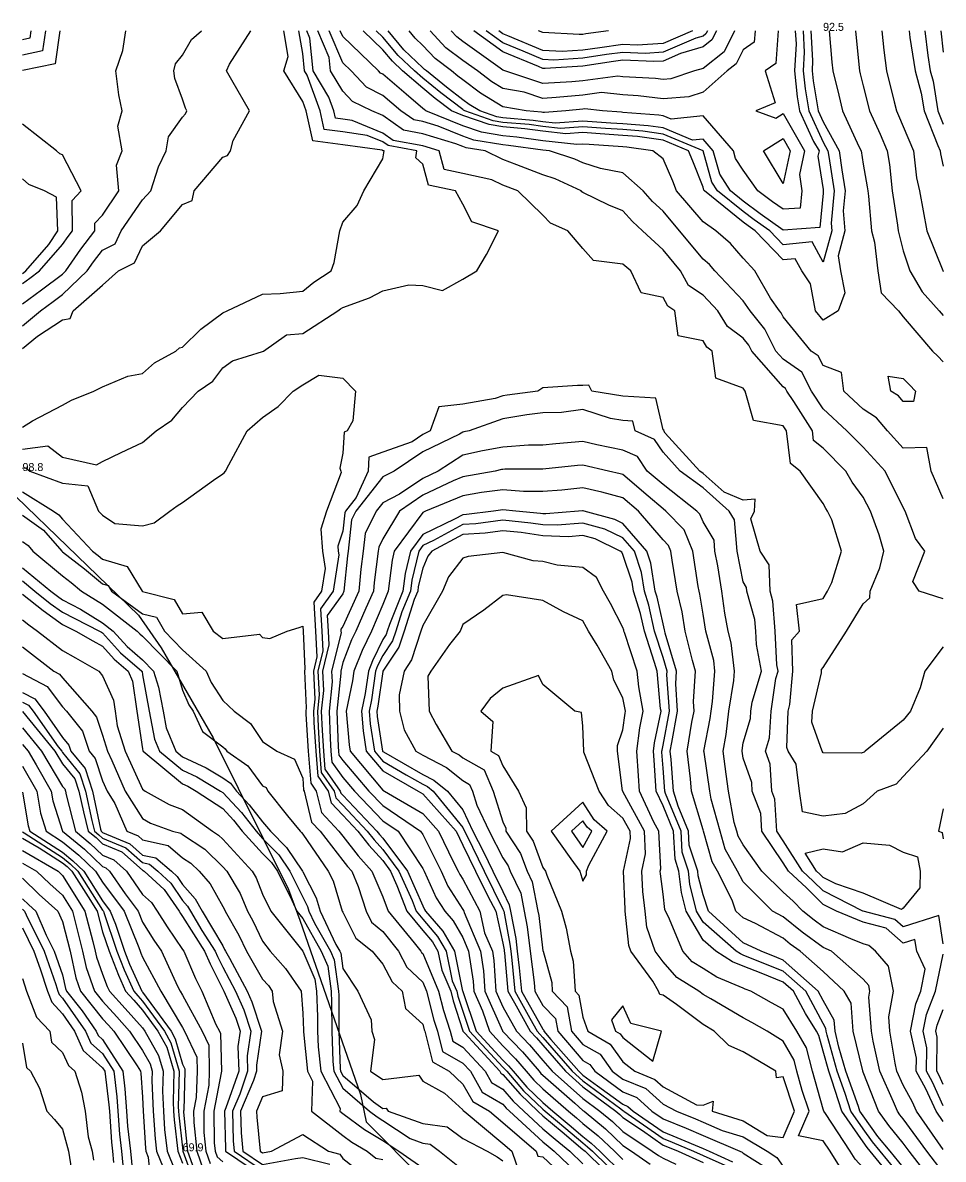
# Model space of a CAD drawing. Extents: x 0 to 335, y 0 to 561.
# Drawn here: x 220 to 335, y 419 to 561 of the extents above; entities that cross this region are included whole.
import ezdxf

# ---------------------------------------------------------------- set-up
doc = ezdxf.new("R2010")
doc.units = 0
for name, color, linetype in [('CONTOURS_MAJEURES', 3, 'CONTINUOUS'), ('CONTOURS_MINEURES', 8, 'CONTINUOUS'), ('PARCELLE', 4, 'CONTINUOUS'), ('POINTS_COTES', 7, 'CONTINUOUS')]:
    doc.layers.add(name, color=color, linetype=linetype)

msp = doc.modelspace()

# ---------------------------------------------------------------- linework, layer by layer
at = {"layer": 'CONTOURS_MAJEURES'}
for points in [[(220, 507.753), (223.162, 508.162), (225.003, 506.716), (229.237, 505.758), (229.996, 506.176), (232.305, 507.309), (234.999, 508.574), (236.707, 510.005), (238.664, 511.341), (240.002, 512.938), (241.941, 515.001), (243.784, 516.22), (245.005, 517.884), (246.225, 518.777), (249.997, 519.925), (250.103, 519.998), (252.963, 522.036), (255, 522.192), (259.405, 525.005), (259.736, 525.272), (260.003, 525.445), (263.344, 526.657), (264.995, 527.534), (268.251, 528.257), (269.998, 528.17), (272.444, 527.559), (275.001, 528.968), (276.767, 530.002), (277.966, 532.037), (279.448, 534.998), (276.128, 536.124), (275.001, 538.329), (274.091, 539.995), (270.707, 540.704), (269.998, 543.333), (269.115, 544.118), (269.26, 545.002), (265.661, 545.667), (264.995, 546.142), (263.058, 546.941), (260.003, 547.364), (257.685, 547.684), (257.164, 549.998), (255.544, 554.452), (255.218, 554.995), (255, 557.172), (254.514, 560.002)], [(317.504, 560.002), (317.649, 557.348), (317.521, 554.995), (317.756, 552.753), (318.22, 549.998), (319.996, 546.112), (320.604, 545.002), (320.713, 544.284), (321.394, 539.995), (320.987, 535.988), (321.072, 534.998), (319.996, 531.085), (318.626, 533.628), (315.003, 533.269), (313.342, 534.998), (311.388, 536.383), (310, 537.411), (306.806, 539.995), (306.093, 541.091), (304.997, 545.002), (300.005, 547.111), (297.48, 547.477), (295.002, 547.665), (292.811, 547.81), (289.999, 548.008), (287.214, 547.784), (284.996, 548.042), (283.28, 548.281), (280.004, 548.561), (278.77, 548.766), (275.243, 549.998), (275.093, 550.091), (275.001, 550.159), (272.261, 552.259), (269.998, 554.094), (268.95, 554.995), (266.916, 556.917), (264.995, 559.228), (264.193, 560.002)], [(305.538, 560.002), (305.36, 559.64), (304.997, 559.354), (304.083, 559.085), (300.005, 557.319), (297.816, 557.186), (295.002, 557.313), (292.961, 557.037), (289.999, 556.591), (286.361, 556.36), (284.996, 556.433), (282.529, 557.47), (280.004, 558.5), (277.934, 560.002)], [(332.72, 560.002), (333.084, 556.917), (333.381, 554.995), (333.724, 553.716), (334.345, 549.998), (335.005, 548.347)], [(220.809, 540.803), (220, 541.519)], [(220, 529.685), (220.182, 529.82), (220.426, 530.002), (223.292, 533.289), (224.395, 534.998), (224.237, 539.229), (222.765, 539.995), (220.809, 540.803)], [(335.005, 445.907), (334.465, 449.464), (330.002, 448.054), (328.973, 448.974), (324.999, 449.99), (324.966, 450.004), (319.996, 452.536), (318.769, 453.772), (317.42, 455), (315.003, 458.803), (314.198, 459.997), (313.989, 463.988), (313.606, 465.004), (313.39, 468.389), (312.815, 470.001), (313.32, 471.682), (313.523, 474.997), (314.086, 479.086), (314.365, 480.004), (314.212, 480.795), (314.027, 485.001), (313.736, 488.731), (313.375, 489.997), (313.261, 493.261), (312.131, 495.005), (310.975, 499.028), (311.416, 500.001), (311.501, 501.5), (310, 501.364), (307.655, 502.343), (304.997, 504.691), (304.585, 504.998), (300.283, 509.727), (300.116, 510.005), (300.127, 510.127), (300.005, 510.161), (299.114, 514.111), (295.002, 514.362), (291.111, 515.001), (290.731, 515.733), (289.999, 515.699), (289.301, 515.699), (284.996, 515.376), (284.372, 515.001), (280.523, 514.482), (280.004, 514.398), (279.057, 514.056), (275.001, 513.336), (271.999, 513.003), (270.908, 510.005), (269.998, 509.573), (268.664, 508.67), (264.995, 507.372), (263.279, 506.719), (263.177, 504.998), (261.687, 501.687), (260.359, 500.001), (260.241, 499.763), (260.003, 497.503), (259.402, 495.605), (259.445, 495.005), (259.521, 494.523), (258.792, 489.997), (257.222, 487.778), (257.407, 485.001), (257.528, 482.529), (256.906, 480.004), (257.043, 477.042), (256.829, 474.997), (256.911, 473.089), (257.105, 470.001), (257.319, 467.32), (258.947, 465.004), (259.148, 464.148), (260.003, 463.235), (263.069, 459.997), (263.917, 458.918), (264.995, 457.723), (267.026, 455), (268.658, 451.343), (269.172, 450.004), (269.998, 449.002), (271.838, 446.839), (272.922, 444.996), (273.679, 441.32), (274.234, 440), (274.388, 439.388), (275.001, 437.502), (275.842, 435.004), (280.004, 430.52), (280.262, 430.255), (280.481, 429.996), (282.576, 427.574), (284.996, 425.246), (285.278, 425), (287.854, 422.857), (289.999, 421.053), (290.576, 420.579), (291.181, 420.003), (295.002, 416.301)], [(330.002, 416.5), (327.116, 420.003), (326.166, 421.169), (324.999, 422.795), (323.474, 425), (322.762, 427.233), (321.77, 429.996), (320.486, 434.513), (320.368, 435.004), (320.343, 435.351), (319.996, 435.951), (317.83, 440), (315.003, 442.526), (313.231, 443.226), (310, 444.527), (309.669, 444.665), (309.133, 444.996), (304.997, 448.634), (304.202, 450.004), (303.368, 453.37), (303.169, 455), (302.391, 457.388), (302.255, 459.997), (300.307, 464.701), (300.217, 465.004), (300.005, 467.881), (299.868, 469.864), (299.86, 470.001), (299.876, 470.13), (300.005, 470.761), (300.805, 474.997), (300.48, 479.528), (300.515, 480.004), (300.005, 481.696), (298.939, 485.001), (298.227, 488.221), (297.674, 489.997), (297.309, 492.307), (296.425, 495.005), (295.002, 496.652), (292.745, 497.747), (289.999, 498.496), (286.783, 498.217), (284.996, 498.29), (283.5, 498.503), (280.004, 498.844), (276.614, 498.39), (275.001, 498.303), (271.322, 496.327), (269.998, 495.695), (269.489, 495.005), (268.618, 491.379), (268.447, 489.997), (267.388, 487.39), (266.614, 485.001), (266.218, 483.78), (264.995, 481.96), (264.353, 480.647), (264.101, 480.004), (263.589, 476.407), (263.299, 474.997), (263.431, 473.431), (263.952, 470.001), (264.995, 468.755), (267.94, 467.06), (269.998, 465.875), (270.568, 465.573), (271.289, 465.004), (275.001, 460.478), (275.224, 459.997), (275.465, 459.533), (277.671, 455), (280.004, 450.268), (280.09, 450.09), (280.107, 450.004), (280.882, 445.877), (280.985, 444.996), (281.132, 443.868), (281.477, 440), (283.377, 436.624), (284.272, 435.004), (284.629, 434.636), (284.996, 434.202), (288.649, 429.996), (289.999, 428.795), (294.713, 425.289), (295.002, 425.079), (295.058, 425.056), (295.119, 425), (300.005, 421.598), (301.143, 421.142), (303.827, 420.003), (304.997, 419.484), (308.089, 418.09)], [(220, 491.266), (221.547, 489.997), (223.464, 488.46), (225.003, 487.369), (229.637, 485.001), (229.866, 484.872), (229.996, 484.799), (232.262, 482.268), (234.912, 480.004), (234.939, 479.945), (234.999, 479.541), (235.838, 474.997), (236.488, 471.488), (237.11, 470.001), (240.002, 467.621), (241.78, 466.78), (244.73, 465.004), (245.005, 464.824), (247.341, 462.34), (249.168, 459.997), (249.997, 459.092), (252.034, 457.035), (253.4, 455), (255, 451.775), (255.598, 450.602), (255.778, 450.004), (256.49, 448.512), (258.474, 444.996), (258.939, 443.934), (259.472, 440), (259.491, 439.489), (259.515, 435.004), (259.698, 430.301), (259.729, 429.996), (260.003, 429.469), (263.834, 426.162), (264.995, 425.359), (265.405, 425.409), (265.68, 425), (269.998, 423.464), (273.06, 423.062), (275.001, 421.593), (278.046, 420.003), (279.308, 419.306), (280.004, 418.807)], [(220, 476.133), (220.746, 475.743), (221.316, 474.997), (224.447, 470.556), (224.902, 470.001), (225.003, 469.831), (227.178, 467.181), (227.887, 465.004), (228.675, 461.321), (229.008, 459.997), (229.551, 459.552), (229.996, 459.126), (232.924, 457.925), (234.999, 456.066), (235.871, 455.872), (236.898, 455), (238.522, 453.523), (240.002, 451.343), (240.629, 450.631), (240.976, 450.004), (242.396, 447.607), (244.053, 444.996), (244.339, 444.332), (245.005, 443.003), (246.606, 440), (247.656, 437.658), (248.51, 435.004), (248.062, 431.936), (248.123, 429.996), (247.132, 427.129), (246.243, 425), (246.316, 421.316), (246.449, 420.003), (249.997, 417.612)], [(335.005, 462.779), (334.395, 459.997), (334.852, 459.844), (335.005, 459.036)], [(288.559, 459.997), (289.999, 457.948), (291.1, 459.997), (290.509, 460.507), (289.999, 461.312), (288.559, 459.997)], [(220, 459.911), (220.205, 459.792), (225.003, 456.699), (225.936, 455.934), (226.911, 455), (229.996, 450.144), (230.1, 450.004), (230.17, 449.829), (231.78, 444.996), (232.685, 442.686), (233.889, 440), (234.42, 439.423), (234.999, 438.768), (237.736, 435.004), (238.547, 433.547), (239.589, 429.996), (239.462, 425.539), (239.485, 425), (239.517, 424.515), (240.002, 420.447), (240.047, 420.003), (241.345, 416.341)], [(220, 450.249), (220.125, 450.129), (220.264, 450.004), (220.476, 449.528), (222.705, 444.996), (224.147, 440.855), (224.43, 440), (224.589, 439.586), (225.003, 439.141), (227.864, 435.004), (228.527, 433.53), (229.996, 432.208), (231.395, 429.996), (231.789, 426.791), (231.92, 425), (232.117, 422.122), (232.363, 420.003), (232.614, 417.382)], [(335.005, 425.691), (333.654, 428.647), (332.916, 429.996), (332.946, 432.943), (332.495, 435.004), (332.902, 437.103), (334.041, 440), (335.005, 444.64)]]:
    msp.add_lwpolyline(points, dxfattribs=at)
at = {"layer": 'CONTOURS_MINEURES'}
for points in [[(220, 510.473), (221.251, 511.254), (225.003, 513.238), (226.141, 513.863), (228.91, 515.001), (229.996, 515.511), (233.14, 516.857), (234.999, 517.167), (236.478, 518.521), (239.147, 519.998), (239.599, 520.401), (240.002, 520.485), (242.276, 522.729), (245.005, 524.761), (245.544, 525.005), (249.997, 527.092), (252.198, 527.204), (255, 527.473), (256.401, 528.603), (258.561, 530.002), (258.926, 531.077), (259.629, 534.998), (260.003, 536.084), (261.8, 538.196), (262.646, 539.995), (264.995, 544), (265.159, 545.002), (265.021, 545.028), (264.995, 545.046), (264.92, 545.077), (260.003, 545.757), (256.272, 546.272), (255.433, 549.998), (255, 551.188), (252.631, 554.995), (253.197, 556.799), (252.648, 560.002)], [(221.057, 560.002), (220.928, 559.074), (220, 558.882)], [(220, 520.31), (221.866, 521.865), (225.003, 523.896), (225.96, 524.045), (226.332, 525.005), (229.996, 528.231), (232.011, 530.002), (233.998, 531.001), (234.999, 533.143), (237.248, 534.998), (240.002, 538.292), (241.213, 538.784), (241.438, 539.995), (245.005, 544.232), (245.592, 544.413), (245.989, 545.002), (246.299, 546.297), (248.36, 549.998), (246.157, 553.842), (245.492, 554.995), (245.86, 555.853), (248.534, 560.002)], [(222.863, 560.002), (222.514, 557.487), (220, 556.967)], [(220, 523.147), (222.23, 525.005), (223.818, 526.189), (225.003, 527.072), (228.079, 530.002), (228.856, 531.142), (229.996, 532.609), (231.587, 533.409), (232.329, 534.998), (234.999, 538.867), (236.032, 539.995), (236.982, 543.017), (237.952, 545.002), (238.243, 546.759), (240.002, 549.23), (240.352, 549.649), (240.532, 549.998), (240.348, 550.345), (240.002, 551.456), (239.035, 554.03), (238.89, 554.995), (239.125, 555.872), (240.002, 556.952), (241.102, 558.901), (242.348, 560.002)], [(224.669, 560.002), (224.099, 555.899), (220, 555.052)], [(220, 525.88), (222.364, 527.641), (225.003, 529.609), (225.416, 530.002), (227.274, 532.726), (229.039, 534.998), (229.028, 535.966), (229.996, 536.951), (232.02, 539.995), (231.76, 543.236), (232.44, 545.002), (231.906, 548.09), (232.431, 549.998), (232.019, 552.019), (231.677, 554.995), (232.528, 557.529), (232.892, 560.002)], [(335.005, 472.856), (332.94, 470.001), (330.002, 466.84), (329.141, 465.864), (326.742, 465.004), (324.999, 463.405), (322.77, 462.227), (319.996, 461.855), (317.415, 462.416), (317.068, 465.004), (316.649, 468.353), (315.638, 470.001), (315.473, 470.47), (315.637, 474.997), (315.832, 475.828), (316.234, 480.004), (316.109, 483.895), (317.055, 485.001), (316.693, 488.306), (319.996, 489.055), (320.545, 489.997), (321.083, 491.086), (322.31, 495.005), (321.083, 498.915), (320.564, 500.001), (320.325, 500.33), (319.996, 500.926), (317.124, 504.998), (315.936, 505.933), (315.423, 510.005), (315.003, 510.668), (311.306, 511.308), (310.278, 515.001), (310, 515.361), (306.586, 516.588), (306.136, 519.998), (305.486, 520.487), (304.997, 521.284), (301.877, 521.876), (301.477, 525.005), (300.6, 525.601), (300.005, 526.683), (297.279, 527.279), (295.976, 530.002), (295.002, 530.86), (291.319, 531.32), (289.999, 532.794), (288.099, 534.998), (285.958, 535.958), (284.996, 536.957), (281.861, 539.995), (280.004, 540.719), (278.623, 541.377), (275.001, 542.188), (272.677, 542.676), (272.049, 545.002), (269.998, 545.624), (266.302, 546.307), (264.995, 547.237), (261.195, 548.805), (260.003, 548.97), (259.098, 549.095), (258.895, 549.998), (258.263, 551.736), (256.308, 554.995), (255.896, 559.105), (255.515, 560.002)], [(335.005, 483.046), (332.724, 480.004), (332.107, 477.897), (330.916, 474.997), (330.002, 473.887), (325.262, 470.001), (325.139, 469.861), (324.999, 469.811), (324.759, 469.761), (319.996, 469.794), (319.869, 470.001), (318.603, 473.603), (318.653, 474.997), (319.779, 479.787), (319.8, 480.004), (319.793, 480.207), (319.996, 480.444), (322.92, 485.001), (324.999, 488.402), (325.822, 489.175), (325.879, 489.997), (327.091, 492.91), (327.591, 495.005), (327.006, 497.01), (325.935, 500.001), (324.999, 501.719), (323.616, 503.617), (322.855, 504.998), (319.996, 507.874), (318.805, 508.811), (318.655, 510.005), (316.329, 513.675), (315.467, 515.001), (315.308, 515.307), (315.003, 515.52), (311.077, 519.998), (310.717, 520.715), (310, 521.599), (308.058, 523.062), (306.866, 525.005), (304.997, 526.96), (303.187, 528.19), (302.191, 530.002), (300.005, 532.633), (297.452, 534.998), (296.184, 536.178), (295.002, 537.496), (293.221, 538.216), (289.999, 539.824), (289.881, 539.877), (289.768, 539.995), (286.52, 541.52), (284.996, 542.011), (281.738, 543.263), (280.004, 543.939), (277.773, 545.002), (275.396, 545.397), (275.001, 545.535), (274.107, 545.895), (269.998, 547.14), (267.583, 547.587), (264.995, 549.429), (263.614, 549.998), (261.198, 551.195), (260.003, 552.469), (258.488, 554.995), (258.319, 556.68), (256.909, 560.002)], [(335.005, 489.027), (332.003, 489.997), (331.198, 491.195), (332.685, 495.005), (331.554, 496.555), (330.24, 500.001), (330.002, 500.434), (327.749, 504.998), (324.999, 507.976), (322.982, 510.005), (319.996, 512.789), (318.558, 515.001), (317.342, 517.342), (315.003, 518.978), (314.109, 519.998), (312.734, 522.734), (310.895, 525.005), (310, 526.261), (306.455, 530.002), (305.794, 530.797), (304.997, 531.471), (302.075, 534.998), (300.005, 537.472), (298.698, 538.689), (297.528, 539.995), (295.002, 542.253), (292.196, 542.803), (289.999, 543.502), (288.979, 543.981), (285.805, 545.002), (284.996, 545.096), (280.696, 545.695), (280.004, 545.754), (276.36, 546.359), (275.001, 546.834), (271.927, 548.072), (269.998, 548.656), (268.864, 548.866), (267.273, 549.998), (264.995, 551.944), (262.956, 552.954), (261.042, 554.995), (260.003, 555.996), (258.303, 560.002)], [(335.005, 501.539), (333.504, 504.998), (332.936, 507.935), (330.002, 507.871), (328.041, 510.005), (326.657, 511.661), (324.999, 512.741), (322.582, 515.001), (322.293, 517.296), (319.996, 518.184), (319.375, 519.377), (318.488, 519.998), (315.003, 524.251), (314.751, 524.753), (314.547, 525.005), (313.42, 526.586), (311.485, 530.002), (310, 531.58), (308.448, 533.448), (306.617, 534.998), (304.997, 536.14), (301.687, 539.995), (301.215, 541.208), (300.005, 544), (298.741, 545.002), (295.476, 545.476), (295.002, 545.512), (290.788, 545.79), (289.999, 545.846), (289.218, 545.782), (284.996, 546.275), (281.73, 546.73), (280.004, 546.877), (277.324, 547.322), (275.001, 548.134), (270.369, 549.998), (270.159, 550.159), (269.998, 550.29), (267.906, 552.088), (264.995, 554.574), (264.714, 554.713), (264.45, 554.995), (260.003, 559.28), (259.696, 560.002)], [(318.481, 560.002), (318.683, 556.311), (318.611, 554.995), (318.743, 553.741), (319.373, 549.998), (319.996, 548.636), (321.986, 545.002), (322.342, 542.653), (322.764, 539.995), (322.512, 537.512), (322.729, 534.998), (321.869, 531.873), (322.166, 530.002), (322.731, 527.27), (321.878, 525.005), (319.996, 523.865), (319.048, 525.005), (318.403, 528.408), (317.337, 530.002), (316.52, 531.52), (315.003, 531.37), (311.516, 534.998), (310.63, 535.626), (310, 536.092), (305.177, 539.995), (305.106, 540.103), (304.997, 540.491), (303.737, 543.737), (303.189, 545.002), (300.005, 546.347), (296.812, 546.81), (295.002, 546.947), (292.137, 547.137), (289.999, 547.288), (287.882, 547.117), (284.996, 547.453), (282.764, 547.764), (280.004, 548), (278.288, 548.285), (275.001, 549.433), (273.597, 549.998), (271.561, 551.559), (269.998, 552.826), (267.474, 554.995), (266.199, 556.2), (264.995, 557.649), (262.556, 560.002)], [(316.527, 560.002), (316.616, 558.385), (316.431, 554.995), (316.769, 551.766), (317.067, 549.998), (318.806, 546.193), (319.492, 545.002), (319.35, 544.354), (319.996, 540.167), (320.023, 539.995), (319.996, 539.724), (319.572, 535.423), (315.003, 535.115), (312.146, 537.141), (310, 538.729), (308.436, 539.995), (307.08, 542.079), (306.261, 545.002), (304.997, 546.463), (303.677, 546.324), (300.005, 547.875), (298.148, 548.144), (295.002, 548.383), (293.485, 548.483), (289.999, 548.729), (286.546, 548.451), (284.996, 548.631), (283.797, 548.798), (280.004, 549.123), (279.252, 549.247), (277.103, 549.998), (275.803, 550.799), (275.001, 551.396), (272.962, 552.958), (270.451, 554.995), (270.194, 555.191), (269.998, 555.399), (267.633, 557.635), (265.665, 560.002)], [(314.371, 560.002), (314.078, 555.921), (312.762, 554.995), (314.012, 550.988), (311.614, 549.998), (314.105, 549.102), (315.003, 549.671), (317.693, 545.002), (317.044, 542.041), (317.36, 539.995), (317.148, 537.848), (315.003, 537.703), (313.662, 538.655), (311.852, 539.995), (310, 542.598), (309.053, 544.054), (308.788, 545.002), (304.997, 549.385), (301.035, 548.967), (300.005, 549.402), (299.484, 549.478), (295.002, 549.819), (294.834, 549.83), (292.45, 549.998), (290.246, 550.245), (289.999, 550.211), (287.855, 549.998), (285.21, 549.785), (284.996, 549.81), (284.831, 549.833), (282.894, 549.998), (280.004, 550.503), (277.222, 552.217), (275.001, 553.869), (274.363, 554.358), (273.578, 554.995), (271.542, 556.54), (269.998, 558.189), (269.066, 559.07), (268.291, 560.002)], [(311.496, 560.002), (311.395, 558.606), (310, 557.624), (309.133, 555.863), (308.03, 554.995), (304.997, 552.355), (303.221, 551.776), (300.005, 551.492), (296.901, 551.895), (295.002, 551.995), (292.3, 552.297), (289.999, 551.986), (286.654, 551.654), (284.996, 551.556), (282.667, 552.33), (280.004, 552.795), (278.641, 553.634), (276.813, 554.995), (275.001, 556.288), (272.891, 557.89), (270.912, 560.002)], [(308.919, 560.002), (307.623, 557.374), (304.997, 555.305), (303.944, 554.995), (300.972, 554.027), (300.005, 553.942), (299.072, 554.063), (295.002, 554.276), (294.355, 554.348), (289.999, 553.761), (288.628, 553.625), (284.996, 553.41), (280.227, 554.995), (280.004, 555.086), (279.673, 555.326), (275.001, 558.661), (274.239, 559.24), (273.525, 560.002)], [(306.665, 560.002), (306.114, 558.884), (304.997, 558.005), (302.177, 557.174), (300.005, 556.233), (298.839, 556.162), (295.002, 556.335), (293.822, 556.176), (289.999, 555.6), (285.303, 555.302), (284.996, 555.318), (284.442, 555.551), (280.004, 557.362), (276.365, 560.002)], [(303.693, 560.002), (300.005, 558.406), (296.793, 558.21), (295.002, 558.291), (292.1, 557.899), (289.999, 557.583), (287.418, 557.419), (284.996, 557.549), (280.616, 559.388), (280.004, 559.638), (279.502, 560.002)], [(293.19, 560.002), (290.378, 559.623), (289.999, 559.566), (289.534, 559.536), (284.996, 559.779), (284.465, 560.002)], [(320.736, 560.002), (321.096, 556.096), (321.209, 554.995), (321.949, 551.949), (322.439, 549.998), (324.45, 545.55), (324.75, 545.002), (324.999, 543.363), (325.513, 540.509), (325.565, 539.995), (325.669, 539.325), (326.042, 534.998), (326.406, 533.593), (326.83, 530.002), (327.253, 527.256), (329.401, 525.005), (330.002, 524.254), (333.673, 519.998), (334.346, 519.34), (335.005, 518.648)], [(324.028, 560.002), (324.11, 559.112), (324.533, 554.995), (324.624, 554.621), (324.999, 553.129), (325.79, 549.998), (327.106, 547.107), (327.984, 545.002), (328.292, 543.291), (328.625, 539.995), (329.295, 535.704), (329.356, 534.998), (330.002, 532.5), (330.811, 530.002), (332.373, 527.373), (334.487, 525.005), (335.005, 524.434)], [(327.327, 560.002), (327.575, 557.574), (327.936, 554.995), (328.875, 551.124), (329.159, 549.998), (329.423, 549.42), (330.002, 548.031), (331.286, 545.002), (331.654, 541.649), (332.017, 539.995), (332.481, 537.519), (332.952, 534.998), (334.943, 530.063), (334.963, 530.002), (334.979, 529.976), (335.005, 529.947)], [(330.75, 560.002), (330.85, 559.153), (331.493, 554.995), (332.235, 552.229), (332.607, 549.998), (334.339, 545.666), (334.621, 545.002), (334.659, 544.656), (335.005, 543.082)], [(334.689, 560.002), (335.005, 557.332)], [(227.344, 539.995), (225.003, 544.512), (224.657, 544.655), (224.265, 545.002), (220, 548.333)], [(315.894, 545.002), (315.003, 540.939), (312.564, 545.002), (315.003, 546.548), (315.894, 545.002)], [(220, 528.417), (220.909, 529.094), (222.127, 530.002), (225.003, 533.3), (225.692, 534.309), (226.227, 534.998), (226.184, 538.813), (227.344, 539.995)], [(220, 505.357), (220.413, 505.41), (220.938, 504.998), (225.003, 503.487), (228.15, 503.15), (229.514, 500.001), (229.996, 499.472), (231.535, 498.464), (234.999, 498.16), (236.458, 498.544), (238.388, 500.001), (239.334, 500.667), (240.002, 501.087), (243.85, 503.845), (245.005, 504.632), (245.207, 504.795), (245.337, 504.998), (245.793, 505.788), (248.049, 510.005), (249.997, 511.67), (251.949, 513.052), (253.809, 515.001), (255, 515.782), (257.001, 517), (260.003, 516.591), (261.591, 515.001), (261.251, 511.254), (260.57, 510.005), (260.159, 509.849), (260.003, 507.223), (259.632, 505.368), (259.773, 504.998), (259.819, 504.814), (257.968, 500.001), (257.254, 497.75), (257.451, 495.005), (257.802, 492.802), (257.35, 489.997), (256.377, 488.622), (256.617, 485.001), (256.775, 481.778), (256.338, 480.004), (256.501, 476.5), (256.344, 474.997), (256.404, 473.595), (256.629, 470.001), (256.879, 466.881), (258.198, 465.004), (258.541, 463.541), (260.003, 461.98), (261.881, 459.997), (263.251, 458.251), (264.995, 456.32), (265.979, 455), (266.77, 453.228), (268.008, 450.004), (269.998, 447.592), (271.19, 446.19), (271.892, 444.996), (272.383, 442.615), (273.481, 440), (273.786, 438.787), (275.001, 435.053), (275.017, 435.004), (275.234, 434.771), (279.626, 429.996), (279.763, 429.755), (280.004, 429.613), (282.143, 427.14), (284.369, 425), (284.996, 424.425), (287.411, 422.415), (289.999, 420.239), (290.129, 420.133), (290.265, 420.003), (295.002, 415.413)], [(329.399, 514.399), (328.473, 515.001), (328.136, 516.865), (330.002, 516.55), (330.785, 515.784), (331.53, 515.001), (331.297, 513.708), (330.002, 513.677), (329.399, 514.399)], [(335.005, 423.711), (334.106, 425), (332.82, 427.814), (331.626, 429.996), (331.643, 431.639), (330.907, 435.004), (331.572, 438.432), (332.188, 440), (332.76, 442.755), (331.692, 444.996), (331.47, 446.466), (330.002, 446.002), (327.89, 447.89), (324.999, 448.63), (321.652, 450.004), (319.996, 450.848), (317.928, 452.931), (315.656, 455), (315.003, 456.027), (312.324, 459.997), (312.208, 462.206), (311.153, 465.004), (311.084, 466.086), (310, 469.124), (309.881, 470.001), (309.901, 470.1), (310, 471.042), (310.914, 474.084), (310.97, 474.997), (311.125, 476.123), (312.306, 480.004), (311.66, 483.344), (311.587, 485.001), (311.472, 486.47), (310.466, 489.997), (310.45, 490.447), (310, 491.142), (309.254, 495.005), (308.918, 498.921), (308.265, 500.001), (304.997, 502.887), (302.162, 504.998), (300.005, 507.368), (298.951, 508.95), (296.517, 510.005), (296.239, 511.24), (295.002, 511.315), (293.432, 511.573), (289.999, 512.688), (287.312, 512.318), (284.996, 512.279), (282.994, 512.009), (280.004, 511.527), (275.795, 510.005), (275.119, 509.887), (275.001, 509.862), (274.591, 509.595), (269.998, 507.415), (266.429, 504.998), (264.995, 504.27), (261.633, 500.001), (261.091, 498.912), (260.68, 495.005), (260.604, 494.402), (260.15, 489.997), (260.003, 489.671), (258.067, 486.934), (258.196, 485.001), (258.28, 483.28), (257.473, 480.004), (257.585, 477.585), (257.314, 474.997), (257.418, 472.582), (257.58, 470.001), (257.759, 467.759), (259.696, 465.004), (259.754, 464.755), (260.003, 464.49), (264.258, 459.997), (264.582, 459.584), (264.995, 459.127), (268.072, 455), (269.998, 450.684), (270.21, 450.216), (270.346, 450.004), (272.487, 447.487), (273.951, 444.996), (274.975, 440.026), (274.986, 440), (274.989, 439.988), (275.001, 439.951), (276.666, 435.004), (280.004, 431.408), (280.698, 430.693), (281.288, 429.996), (283.009, 428.007), (284.996, 426.096), (286.252, 425), (288.296, 423.299), (289.999, 421.867), (291.023, 421.026), (292.098, 420.003), (295.002, 417.189)], [(335.005, 420.23), (331.677, 425), (331.152, 426.149), (330.002, 428.252), (329.214, 429.996), (328.985, 431.014), (328.349, 435.004), (328.218, 436.785), (328.795, 440), (328.155, 443.152), (326.536, 444.996), (325.724, 445.723), (324.999, 445.908), (323.454, 446.543), (319.996, 448.058), (318.878, 448.883), (317.483, 450.004), (316.247, 451.249), (315.003, 452.382), (312.364, 455), (310, 458.286), (309.387, 459.384), (309.21, 459.997), (308.905, 461.093), (308.195, 465.004), (307.892, 467.11), (307.499, 470.001), (307.903, 472.095), (308.211, 474.997), (308.839, 478.842), (308.927, 480.004), (308.523, 483.525), (308.129, 485.001), (307.742, 487.257), (307.355, 489.997), (306.848, 493.153), (306.49, 495.005), (306.372, 496.378), (304.997, 498.651), (304.607, 499.61), (304.22, 500.001), (300.005, 503.307), (298.036, 504.998), (296.822, 506.819), (295.002, 507.608), (291.737, 508.266), (289.999, 508.673), (286.605, 508.395), (284.996, 508.226), (283.218, 508.221), (280.004, 507.972), (277.473, 507.531), (275.001, 506.992), (271.937, 504.998), (269.998, 504.074), (267.102, 502.105), (264.995, 501.036), (264.18, 500.001), (262.792, 497.209), (262.56, 495.005), (262.273, 492.727), (261.992, 489.997), (260.003, 485.592), (259.758, 485.246), (259.774, 485.001), (259.785, 484.783), (258.607, 480.004), (258.669, 478.67), (258.285, 474.997), (258.431, 471.57), (258.53, 470.001), (258.639, 468.638), (260.003, 466.698), (261.449, 465.004), (264.995, 461.306), (266.929, 459.997), (269.998, 455.341), (270.168, 455), (271.675, 451.679), (272.745, 450.004), (273.783, 448.784), (275.001, 446.712), (275.726, 444.996), (276.278, 441.275), (276.371, 440), (277.459, 437.545), (278.314, 435.004), (280.004, 433.184), (281.572, 431.569), (282.904, 429.996), (283.875, 428.874), (284.996, 427.795), (288.199, 425), (289.181, 424.182), (289.999, 423.494), (291.917, 421.919), (293.93, 420.003), (295.002, 418.965)], [(335.005, 417.343), (332.944, 420.003), (330.002, 424.058), (329.578, 424.577), (329.275, 425), (328.799, 426.2), (327.085, 429.996), (326.236, 433.766), (326.039, 435.004), (325.722, 439.277), (325.852, 440), (325.708, 440.709), (324.999, 441.517), (321.061, 444.996), (319.996, 445.463), (317.388, 447.388), (315.003, 449.304), (313.69, 450.004), (310, 453.651), (309.322, 455), (307.773, 457.773), (307.13, 459.997), (306.021, 463.98), (305.835, 465.004), (305.135, 469.863), (305.117, 470.001), (305.906, 474.089), (306.002, 474.997), (306.199, 476.199), (306.486, 480.004), (306.333, 481.338), (305.358, 485.001), (304.997, 487.096), (304.6, 489.599), (304.505, 489.997), (304.412, 490.584), (303.732, 495.005), (302.653, 497.655), (300.335, 500.001), (300.005, 500.26), (298.156, 501.848), (295.002, 504.576), (294.666, 504.662), (293.189, 504.998), (289.999, 505.744), (289.31, 505.688), (284.996, 505.237), (280.228, 505.222), (280.004, 505.205), (279.827, 505.174), (279.017, 504.998), (275.001, 504.275), (273.775, 503.774), (269.998, 501.975), (267.095, 500.001), (264.995, 496.516), (264.493, 495.507), (264.44, 495.005), (263.943, 491.052), (263.834, 489.997), (262.877, 487.878), (261.654, 485.001), (261.111, 483.891), (260.003, 481.064), (259.742, 480.004), (259.753, 479.755), (259.255, 474.997), (259.445, 470.557), (259.48, 470.001), (259.519, 469.517), (260.003, 468.829), (263.267, 465.004), (264.995, 463.202), (269.732, 459.997), (269.998, 459.593), (272.297, 455), (273.14, 453.142), (275.001, 450.229), (275.121, 450.004), (275.155, 449.85), (277.206, 444.996), (277.567, 442.563), (277.755, 440), (279.942, 435.066), (279.963, 435.004), (280.004, 434.959), (282.446, 432.445), (284.52, 429.996), (284.741, 429.741), (284.996, 429.495), (288.985, 426.013), (289.999, 425.11), (290.148, 425), (292.811, 422.812), (295.002, 420.727), (296.075, 420.003), (298.406, 418.403)], [(333.288, 416.714), (330.74, 420.003), (330.002, 421.021), (328.213, 423.214), (326.932, 425), (324.999, 429.878), (324.956, 429.996), (324.939, 430.056), (323.756, 435.004), (323.503, 438.506), (322.638, 440), (319.996, 442.46), (317.113, 444.996), (315.898, 445.893), (315.003, 446.612), (311.553, 448.45), (310, 449.159), (309.078, 450.004), (308.636, 451.367), (306.808, 455), (306.159, 456.161), (305.049, 459.997), (304.997, 460.184), (303.56, 465.004), (303.446, 466.557), (303.005, 470.001), (303.62, 473.618), (303.88, 474.997), (303.794, 476.205), (304.073, 480.004), (303.673, 481.33), (302.77, 485.001), (302.391, 487.389), (301.77, 489.997), (301.16, 493.847), (300.982, 495.005), (300.699, 495.699), (300.005, 496.401), (296.933, 500.001), (295.002, 501.671), (292.35, 502.349), (289.999, 502.883), (287.375, 502.622), (284.996, 502.437), (282.569, 502.43), (280.004, 502.669), (277.329, 502.326), (275.001, 501.907), (270.345, 500.001), (269.998, 499.836), (266.432, 495.005), (266.153, 493.845), (265.678, 489.997), (264.995, 488.317), (263.585, 485.001), (262.408, 482.594), (261.393, 480.004), (261.219, 478.784), (260.441, 474.997), (260.794, 470.792), (260.914, 470.001), (264.995, 465.125), (265.205, 465.004), (269.998, 462.213), (271.971, 459.997), (273.851, 456.148), (274.426, 455), (274.605, 454.605), (275.001, 453.986), (277.122, 450.004), (277.721, 447.282), (278.687, 444.996), (278.856, 443.85), (279.139, 440), (280.004, 438.048), (281.685, 435.004), (283.319, 433.321), (284.996, 431.341), (286.164, 429.996), (289.999, 426.584), (292.129, 425), (293.706, 423.705), (295.002, 422.471), (298.661, 420.003), (299.458, 419.456), (300.005, 419.162), (301.613, 418.391)], [(220, 502.394), (223.866, 500.001), (224.525, 499.523), (225.003, 498.977), (228.743, 495.005), (229.448, 494.456), (229.996, 494), (233.059, 493.063), (234.941, 489.997), (234.999, 489.956), (238.965, 488.962), (240.002, 487.147), (242.384, 487.38), (243.808, 485.001), (245.005, 484.069), (249.613, 484.617), (249.997, 484.185), (250.906, 484.092), (253.076, 485.001), (254.553, 485.447), (255, 485.596), (255.039, 485.001), (255.271, 480.275), (255.204, 480.004), (255.417, 475.415), (255.373, 474.997), (255.39, 474.607), (255.679, 470.001), (255.999, 466.002), (256.7, 465.004), (257.328, 462.327), (259.51, 459.997), (260.003, 459.361), (261.92, 456.919), (263.652, 455), (264.995, 451.791), (265.681, 450.004), (268.931, 446.065), (269.773, 444.996), (269.851, 444.85), (269.998, 444.71), (271.977, 440), (272.584, 437.586), (273.424, 435.004), (273.741, 433.742), (275.001, 433.021), (277.783, 429.996), (278.587, 428.581), (280.004, 427.745), (281.277, 426.274), (282.602, 425), (284.996, 422.805), (286.527, 421.532), (288.344, 420.003), (289.999, 418.426)], [(330.002, 418.003), (328.355, 420.003), (326.848, 421.851), (324.999, 424.428), (324.603, 425), (324.419, 425.579), (322.832, 429.996), (321.97, 433.027), (321.498, 435.004), (321.396, 436.403), (319.996, 438.823), (319.366, 440), (315.003, 443.898), (314.216, 444.21), (312.262, 444.996), (310, 446.029), (305.663, 450.004), (304.997, 452.055), (304.413, 454.415), (304.341, 455), (303.274, 458.272), (303.185, 459.997), (301.897, 463.106), (301.331, 465.004), (301.04, 468.965), (300.907, 470.001), (301.092, 471.088), (301.83, 474.997), (301.585, 478.42), (301.701, 480.004), (300.277, 484.729), (300.21, 485.001), (300.182, 485.178), (300.005, 485.92), (299.267, 489.26), (299.037, 489.997), (298.487, 493.485), (297.988, 495.005), (295.002, 498.462), (293.965, 498.965), (290.17, 500.001), (290.034, 500.036), (289.999, 500.044), (289.96, 500.04), (289.463, 500.001), (285.354, 499.644), (284.996, 499.659), (284.697, 499.702), (281.623, 500.001), (280.004, 500.152), (278.827, 500.001), (275.454, 499.549), (275.001, 499.525), (273.969, 498.97), (269.998, 497.075), (268.47, 495.005), (267.796, 492.201), (267.524, 489.997), (265.834, 485.839), (265.563, 485.001), (265.424, 484.573), (264.995, 483.934), (263.705, 481.296), (263.199, 480.004), (262.799, 477.2), (262.346, 474.997), (262.552, 472.552), (262.939, 470.001), (264.995, 467.545), (269.409, 465.004), (269.998, 464.661), (274.151, 459.997), (275.001, 458.257), (276.585, 455), (278.123, 451.883), (279.123, 450.004), (280.004, 445.998), (280.162, 445.155), (280.181, 444.996), (280.207, 444.793), (280.635, 440), (281.45, 438.553), (283.41, 435.004), (284.193, 434.198), (284.996, 433.249), (287.821, 429.996), (289.999, 428.058), (294.111, 425), (294.6, 424.598), (295.002, 424.215), (297.423, 422.582), (300.005, 420.785), (300.562, 420.561), (301.877, 420.003), (304.997, 418.62)], [(220, 499.506), (222.612, 497.613), (224.896, 495.005), (225.003, 494.915), (227.765, 492.767), (229.996, 490.909), (230.693, 490.696), (231.122, 489.997), (234.999, 487.172), (236.737, 486.737), (237.727, 485.001), (240.002, 482.673), (242.948, 480.004), (243.563, 478.562), (245.005, 476.337), (246.42, 474.997), (248.475, 473.474), (249.997, 471.22), (251.759, 470.001), (253.992, 468.994), (255, 466.61), (255.119, 465.123), (255.202, 465.004), (256.116, 461.114), (257.161, 459.997), (260.003, 456.333), (260.589, 455.587), (261.118, 455), (261.921, 453.08), (262.906, 450.004), (263.612, 448.617), (264.995, 447.482), (266.954, 444.996), (268.019, 443.02), (269.998, 441.128), (270.472, 440), (271.381, 436.385), (271.83, 435.004), (272.468, 432.468), (275.001, 431.018), (275.941, 429.996), (277.411, 427.407), (280.004, 425.878), (280.411, 425.407), (280.835, 425), (284.996, 421.186), (285.642, 420.648), (286.409, 420.003), (289.999, 416.582)], [(330.002, 414.996), (325.878, 420.003), (325.483, 420.487), (324.999, 421.163), (322.345, 425), (321.106, 428.888), (320.707, 429.996), (319.996, 432.5), (319.475, 434.482), (319.178, 435.004), (317.781, 437.221), (316.294, 440), (315.003, 441.153), (312.246, 442.243), (310, 443.147), (308.694, 443.691), (306.58, 444.996), (304.997, 446.389), (302.899, 450.004), (302.324, 452.324), (301.997, 455), (301.507, 456.504), (301.325, 459.997), (300.005, 463.185), (299.159, 465.004), (298.891, 468.888), (298.822, 470.001), (298.953, 471.052), (299.761, 474.997), (299.704, 475.299), (299.292, 480.004), (298.937, 481.071), (297.669, 485.001), (297.186, 487.182), (296.311, 489.997), (296.132, 491.128), (295.002, 494.576), (294.861, 494.863), (294.666, 495.005), (291.525, 496.528), (289.999, 496.944), (288.212, 496.789), (284.996, 496.921), (282.303, 497.305), (280.004, 497.529), (277.775, 497.231), (275.001, 497.081), (271.135, 495.005), (270.643, 494.359), (269.998, 492.883), (269.439, 490.556), (269.37, 489.997), (268.941, 488.942), (267.665, 485.001), (267.012, 482.986), (265.008, 480.004), (264.995, 479.941), (264.379, 475.615), (264.252, 474.997), (264.309, 474.311), (264.965, 470.001), (264.995, 469.964), (265.081, 469.915), (269.998, 467.085), (271.36, 466.364), (273.082, 465.004), (275.001, 462.664), (276.239, 459.997), (277.576, 457.425), (278.756, 455), (280.004, 452.469), (280.807, 450.808), (280.961, 450.004), (281.601, 446.598), (281.789, 444.996), (282.056, 442.942), (282.319, 440), (284.996, 435.243), (285.113, 435.121), (285.134, 435.004), (286.009, 433.989), (289.477, 429.996), (289.999, 429.532), (291.821, 428.177), (295.002, 425.869), (295.619, 425.616), (296.288, 425), (300.005, 422.412), (301.723, 421.723), (304.997, 420.334), (305.764, 420.003), (308.684, 418.686)], [(220, 496.209), (220.699, 495.702), (221.309, 495.005), (225.003, 491.916), (226.081, 491.078), (227.379, 489.997), (229.996, 488.355), (234.336, 485.001), (234.649, 484.651), (234.999, 484.352), (239.264, 480.004), (240.002, 477.64), (240.791, 475.788), (241.304, 474.997), (242.48, 472.475), (245.005, 470.525), (245.306, 470.302), (245.509, 470.001), (248.163, 468.165), (249.997, 465.67), (250.456, 465.463), (250.65, 465.004), (253.094, 461.904), (254.701, 459.997), (254.85, 459.847), (255, 459.623), (258.195, 455), (258.805, 453.805), (259.947, 450.004), (260.003, 449.887), (261.65, 446.649), (263.665, 444.996), (264.995, 443.401), (266.186, 441.19), (267.431, 440), (267.856, 437.861), (269.998, 435.901), (270.178, 435.184), (270.237, 435.004), (271.195, 431.194), (273.287, 429.996), (275.001, 428.406), (276.236, 426.233), (278.326, 425), (280.004, 423.602), (284.172, 420.003), (284.384, 419.389), (284.996, 419.294), (289.605, 414.996)], [(324.999, 417.933), (324.007, 419.011), (323.377, 420.003), (320.288, 424.708), (320.086, 425), (319.996, 425.283), (318.691, 429.996), (317.923, 432.924), (316.737, 435.004), (315.003, 437.754), (313.567, 438.565), (310.973, 440), (310.276, 440.275), (310, 440.387), (306.743, 441.743), (304.997, 442.821), (303.662, 443.66), (302.483, 444.996), (300.692, 449.315), (300.292, 450.004), (300.235, 450.234), (300.005, 452.118), (299.674, 454.669), (299.662, 455), (299.721, 455.284), (299.483, 459.997), (298.872, 461.131), (297.07, 465.004), (296.937, 466.936), (296.746, 470.001), (297.107, 472.895), (297.537, 474.997), (296.962, 478.043), (296.791, 480.004), (295.19, 484.814), (295.129, 485.001), (295.106, 485.105), (295.002, 485.439), (293.449, 488.446), (292.559, 489.997), (291.714, 491.714), (289.999, 492.964), (286.772, 493.227), (284.996, 493.681), (283.793, 493.798), (280.004, 494.801), (275.686, 494.319), (275.001, 494.111), (273.222, 491.778), (272.444, 489.997), (269.998, 485.715), (269.767, 485.001), (268.6, 481.4), (267.662, 480.004), (267.043, 477.047), (267.085, 474.997), (267.681, 472.683), (269.136, 470.001), (269.998, 469.505), (272.943, 467.945), (275.001, 466.321), (275.841, 465.843), (276.197, 465.004), (276.763, 463.24), (278.269, 459.997), (280.004, 456.659), (280.663, 455.66), (280.909, 455), (282.242, 452.244), (282.671, 450.004), (283.04, 448.041), (283.396, 444.996), (283.905, 441.092), (284.003, 440), (284.996, 438.235), (286.578, 436.584), (286.859, 435.004), (289.999, 431.365), (290.867, 430.865), (291.492, 429.996), (295.002, 427.451), (296.741, 426.736), (298.626, 425), (300.005, 424.04), (302.884, 422.885), (304.997, 421.989), (309.598, 420.003), (309.875, 419.878), (310, 419.781), (312.927, 417.925)], [(220, 492.913), (223.557, 489.997), (224.359, 489.354), (225.003, 488.897), (227.25, 487.749), (229.996, 486.026), (231.322, 485.001), (233.058, 483.063), (234.999, 481.405), (236.372, 480.004), (236.996, 478.006), (237.551, 474.997), (237.934, 472.932), (239.161, 470.001), (240.002, 469.309), (242.928, 467.926), (245.005, 466.676), (245.992, 465.993), (246.719, 465.004), (248.31, 463.312), (249.997, 461.149), (250.968, 459.997), (252.972, 457.972), (254.968, 455), (255, 454.937), (256.667, 451.669), (257.168, 450.004), (259.151, 445.849), (259.632, 444.996), (259.745, 444.739), (260.003, 442.836), (261.875, 440), (263.557, 436.443), (263.626, 435.004), (263.985, 433.99), (263.487, 429.996), (264.995, 428.954), (269.506, 429.505), (269.998, 428.773), (272.727, 427.271), (275.001, 425.162), (275.06, 425.058), (275.159, 425), (280.004, 420.966), (281.118, 420.003), (282.114, 417.113)], [(220, 489.627), (222.569, 487.566), (225.003, 485.841), (226.647, 485.001), (228.791, 483.795), (229.996, 483.117), (231.467, 481.474), (233.187, 480.004), (233.745, 478.75), (234.3, 474.997), (234.999, 470.278), (235.042, 470.044), (235.06, 470.001), (240.002, 465.933), (240.633, 465.634), (241.679, 465.004), (245.005, 462.821), (246.371, 461.368), (247.44, 459.997), (249.997, 457.206), (251.095, 456.097), (251.832, 455), (253.632, 451.369), (254.28, 450.004), (255, 449.101), (257.316, 444.996), (258.134, 443.13), (258.558, 440), (258.609, 438.608), (258.628, 435.004), (258.775, 431.225), (258.901, 429.996), (260.003, 427.873), (263.331, 425), (264.286, 424.29), (264.995, 423.867), (268.406, 421.593), (269.998, 421.027), (270.904, 420.908), (272.099, 420.003), (275.001, 417.68)], [(322.47, 417.473), (320.863, 420.003), (319.996, 421.324), (316.924, 421.925), (318.237, 425), (317.391, 427.607), (316.73, 429.996), (316.37, 431.367), (315.003, 433.762), (313.016, 435.004), (311.09, 436.092), (310, 436.695), (305.961, 439.037), (304.997, 439.604), (304.471, 440), (301.727, 441.724), (300.005, 443.675), (299.032, 444.996), (297.995, 447.992), (297.784, 450.004), (297.465, 452.464), (297.372, 455), (297.826, 457.177), (297.684, 459.997), (295.002, 464.971), (294.984, 464.986), (294.973, 465.004), (294.954, 465.052), (294.327, 470.001), (294.303, 470.699), (295.002, 472.665), (295.261, 474.739), (295.313, 474.997), (295.002, 476.647), (293.879, 478.881), (293.604, 480.004), (291.762, 483.241), (290.701, 485.001), (290.462, 485.463), (289.999, 486.27), (287.576, 487.421), (284.996, 488.811), (280.473, 489.528), (280.004, 489.436), (277.611, 487.608), (275.001, 485.811), (274.685, 485.001), (273.333, 483.335), (270.99, 480.004), (270.647, 479.355), (270.784, 474.997), (271.666, 473.332), (273.63, 470.001), (274.526, 469.526), (275.001, 469.151), (277.647, 467.647), (278.769, 465.004), (280.004, 461.158), (280.374, 460.368), (280.377, 459.997), (282.213, 457.211), (283.038, 455), (283.676, 453.679), (284.381, 450.004), (284.478, 449.484), (284.996, 445.065), (285.011, 445.011), (285.013, 444.996), (286.096, 441.098), (286.172, 440), (288.043, 438.047), (288.585, 435.004), (289.999, 433.364), (292.133, 432.132), (293.672, 429.996), (295.002, 429.032), (297.863, 427.856), (300.005, 425.883), (301.669, 425), (304.045, 424.047), (304.997, 423.643), (307.39, 422.611), (310, 421.792), (312.996, 420.003), (314.225, 419.224), (315.003, 418.108)], [(220, 486.403), (220.779, 485.778), (221.876, 485.001), (225.003, 482.562), (226.639, 481.641), (229.547, 480.004), (229.996, 479.422), (231.357, 476.359), (231.558, 474.997), (231.829, 473.166), (232.828, 470.001), (234.999, 465.246), (235.321, 465.004), (238.322, 463.323), (240.002, 462.699), (243.716, 459.997), (244.492, 459.485), (245.005, 458.987), (248.686, 455), (249.178, 454.181), (249.997, 452.14), (251.01, 450.004), (255, 444.996), (256.522, 441.521), (256.728, 440), (256.844, 436.845), (256.854, 435.004), (256.929, 433.073), (257.244, 429.996), (259.659, 425.343), (259.648, 425), (260.003, 424.725), (262.711, 422.714), (264.995, 421.35), (267.015, 420.003), (269.998, 417.948)], [(220, 483.027), (223.917, 480.004), (224.63, 479.631), (225.003, 479.143), (228.641, 474.997), (229.248, 474.248), (229.996, 471.992), (230.624, 470.001), (231.15, 468.848), (232.838, 465.004), (234.999, 461.569), (236.006, 461.005), (238.719, 459.997), (239.768, 459.763), (240.002, 459.565), (242.755, 457.75), (245.005, 455.565), (245.526, 455), (247.205, 452.206), (248.088, 450.004), (248.777, 448.781), (249.997, 446.269), (250.949, 444.996), (252.857, 442.857), (254.802, 440), (255, 437.252), (255.079, 435.083), (255.08, 435.004), (255.083, 434.92), (255.588, 429.996), (256.22, 428.777), (256.1, 425), (260.003, 421.98), (261.137, 421.138), (263.036, 420.003), (264.145, 419.15), (264.995, 418.957)], [(220, 479.685), (223.077, 478.076), (225.003, 475.553), (225.492, 474.997), (227.508, 472.508), (228.339, 470.001), (229.086, 469.09), (229.996, 466.299), (230.564, 465.004), (231.53, 463.468), (233.049, 459.997), (234.431, 459.43), (234.999, 458.921), (238.209, 458.207), (240.002, 456.685), (241.018, 456.015), (242.063, 455), (243.44, 453.438), (245.005, 450.609), (245.231, 450.231), (245.323, 450.004), (247.01, 447.008), (247.987, 444.996), (249.997, 441.522), (250.715, 440.717), (251.203, 440), (251.296, 438.703), (252.478, 435.004), (252.05, 432.052), (252.536, 429.996), (252.452, 427.544), (249.997, 426.817), (249.238, 425), (249.253, 424.255), (249.684, 420.003), (249.997, 419.793), (251.121, 420.003), (255, 422.103), (258.207, 420.003), (259.649, 419.649), (260.003, 419.096), (262.316, 417.316)], [(282.928, 462.929), (282.95, 459.997), (283.764, 458.763), (284.996, 455.457), (285.338, 455), (285.487, 454.51), (287.325, 450.004), (287.886, 447.889), (288.44, 444.996), (288.779, 443.777), (289.039, 440), (289.508, 439.51), (289.999, 436.75), (290.622, 435.004), (293.4, 433.4), (295.002, 431.176), (296.503, 429.996), (298.984, 428.977), (300.005, 428.036), (304.173, 425.825), (304.997, 425.762), (306.257, 426.258), (306.145, 425), (310, 423.791), (313.012, 421.992), (315.003, 421.719), (316.405, 425), (315.003, 429.319), (314.175, 429.169), (314.087, 429.996), (310, 432.443), (308.204, 433.206), (306.409, 435.004), (304.997, 435.833), (301.669, 438.335), (300.005, 439.5), (299.605, 439.6), (299.429, 440), (298.74, 441.264), (295.991, 444.996), (295.736, 445.731), (295.289, 450.004), (295.256, 450.258), (295.082, 455), (295.931, 459.069), (295.884, 459.997), (295.002, 461.633), (293.194, 463.195), (292.047, 465.004), (290.12, 469.88), (290.105, 470.001), (289.999, 473.123), (289.818, 474.816), (288.999, 474.997), (284.996, 478.335), (284.442, 479.448), (280.004, 477.858), (278.414, 476.589), (277.244, 474.997), (278.727, 473.721), (278.486, 470.001), (279.453, 469.45), (280.004, 468.153), (281.956, 465.004), (282.928, 462.929)], [(220, 477.317), (221.523, 476.521), (222.687, 474.997), (225.003, 471.711), (225.769, 470.767), (226.023, 470.001), (227.814, 467.817), (228.731, 465.004), (229.749, 460.244), (229.811, 459.997), (229.912, 459.914), (229.996, 459.834), (233.426, 458.427), (234.999, 457.018), (236.651, 456.65), (238.594, 455), (239.331, 454.33), (240.002, 453.342), (241.566, 451.566), (242.43, 450.004), (245.005, 445.659), (245.243, 445.236), (245.359, 444.996), (245.847, 444.153), (248.061, 440), (248.661, 438.663), (249.837, 435.004), (249.221, 430.775), (249.245, 429.996), (248.847, 428.846), (247.241, 425), (247.295, 422.296), (247.528, 420.003), (249.997, 418.339), (254.106, 419.109), (255, 419.215), (258.384, 418.383)], [(220, 474.956), (224.06, 470.001), (225.003, 468.42), (226.542, 466.544), (227.044, 465.004), (227.601, 462.398), (228.206, 459.997), (229.189, 459.19), (229.996, 458.419), (232.422, 457.423), (234.999, 455.115), (235.092, 455.094), (235.202, 455), (237.714, 452.716), (239.554, 450.004), (239.727, 449.729), (240.002, 449.327), (242.751, 444.996), (243.428, 443.422), (245.005, 440.273), (245.15, 440), (246.652, 436.652), (247.182, 435.004), (246.904, 433.098), (247.001, 429.996), (245.416, 425.412), (245.244, 425), (245.337, 420.336), (245.371, 420.003), (249.997, 416.886)], [(220, 472.9), (222.375, 470.001), (225.003, 465.597), (225.27, 465.272), (225.358, 465.004), (225.454, 464.552), (226.601, 459.997), (228.466, 458.466), (229.996, 457.003), (231.417, 456.42), (233.002, 455), (234.999, 452.101), (236.098, 451.102), (236.842, 450.004), (238.062, 448.063), (240.002, 445.222), (240.145, 444.996), (241.605, 441.602), (242.407, 440), (244.155, 435.852), (244.611, 435.004), (244.738, 434.737), (244.838, 429.996), (244.833, 429.824), (243.896, 425), (243.945, 421.061), (244.054, 420.003), (244.303, 419.301), (245.005, 418.7)], [(220, 470.844), (220.691, 470.001), (221.71, 468.293), (223.582, 465.004), (223.782, 463.781), (224.993, 459.997), (225.003, 459.99), (227.743, 457.743), (229.996, 455.588), (230.412, 455.417), (230.877, 455), (232.82, 452.179), (234.443, 450.004), (234.999, 448.623), (236.397, 446.396), (237.353, 444.996), (239.376, 440.625), (239.712, 440), (240.002, 439.513), (242.427, 435.004), (243.255, 433.253), (243.324, 429.996), (243.269, 428.263), (242.635, 425), (242.669, 422.336), (242.909, 420.003), (243.458, 418.455)], [(220, 468.135), (221.782, 465.004), (222.235, 462.233), (222.951, 459.997), (225.003, 458.674), (227.02, 457.019), (229.13, 455), (229.996, 453.638), (232.706, 450.004), (234.533, 445.462), (234.688, 444.996), (234.776, 444.774), (234.999, 444.276), (237.295, 440), (240.002, 435.45), (240.242, 435.004), (241.773, 431.769), (241.81, 429.996), (241.706, 426.702), (241.375, 425), (241.393, 423.61), (241.765, 420.003), (242.613, 417.61)], [(220, 464.894), (220.689, 460.686), (220.909, 459.997), (225.003, 457.357), (226.297, 456.296), (227.651, 455), (229.996, 451.308), (230.968, 450.004), (231.624, 448.374), (232.749, 444.996), (233.382, 443.382), (234.898, 440), (234.946, 439.948), (234.999, 439.888), (238.551, 435.004), (239.07, 434.071), (240.002, 430.896), (240.291, 430.285), (240.297, 429.996), (240.142, 425.14), (240.115, 425), (240.116, 424.885), (240.62, 420.003), (241.768, 416.764)], [(286.032, 459.997), (288.473, 456.525), (289.614, 455), (289.999, 453.734), (290.461, 454.539), (290.426, 455), (290.75, 455.75), (293.032, 459.997), (291.404, 461.403), (289.999, 463.62), (286.032, 459.997)], [(220, 459.133), (222.065, 457.935), (225.003, 456.04), (225.574, 455.572), (226.172, 455), (228.21, 451.791), (229.317, 450.004), (229.996, 447.442), (230.81, 444.996), (231.988, 441.99), (232.88, 440), (233.895, 438.898), (234.999, 437.647), (236.922, 435.004), (238.023, 433.024), (238.912, 429.996), (238.803, 426.196), (238.855, 425), (238.925, 423.925), (239.393, 420.003), (240.002, 418.517)], [(220, 457.576), (224.44, 455), (224.727, 454.725), (225.003, 454.477), (227.773, 450.004), (228.776, 446.219), (229.084, 444.996), (229.245, 444.246), (229.996, 442.127), (230.595, 440.599), (230.863, 440), (232.844, 437.848), (234.999, 435.407), (235.292, 435.004), (236.977, 431.976), (237.558, 429.996), (237.487, 427.511), (237.595, 425), (237.743, 422.744), (238.069, 420.003), (240.002, 415.287)], [(332.141, 455), (332.095, 452.91), (330.002, 450.394), (329.803, 450.202), (324.999, 452.252), (321.583, 453.415), (319.996, 454.224), (319.609, 454.613), (319.184, 455), (317.766, 457.232), (319.996, 457.803), (322.418, 457.42), (324.999, 458.557), (328.271, 458.268), (330.002, 457.397), (331.801, 456.798), (332.141, 455)], [(220, 456.02), (221.757, 455), (223.412, 453.411), (225.003, 451.985), (226.23, 450.004), (226.674, 448.328), (227.511, 444.996), (227.952, 442.951), (228.997, 440), (229.996, 438.751), (231.793, 436.799), (233.377, 435.004), (234.999, 432.602), (235.93, 430.929), (236.204, 429.996), (236.17, 428.826), (236.334, 425), (236.56, 421.563), (236.746, 420.003), (237.96, 417.039)], [(220, 454.112), (222.098, 452.098), (224.434, 450.004), (225.003, 448.721), (225.939, 444.996), (226.659, 441.657), (227.245, 440), (229.996, 436.56), (230.742, 435.749), (231.4, 435.004), (234.327, 430.668), (234.752, 429.996), (234.779, 429.777), (234.999, 426.763), (235.074, 425), (235.377, 420.381), (235.422, 420.003), (235.716, 419.285), (236.093, 414.996)], [(220, 451.536), (220.783, 450.785), (221.654, 450.004), (222.977, 447.024), (223.975, 444.996), (225.003, 442.042), (225.365, 440.362), (225.494, 440), (227.456, 437.546), (229.213, 435.004), (229.456, 434.463), (229.996, 433.977), (232.514, 429.996), (232.786, 427.787), (232.989, 425), (233.117, 423.121), (233.48, 420.003), (233.85, 416.146)], [(220, 447.913), (221.435, 444.996), (222.2, 442.8), (223.127, 440), (223.647, 438.645), (225.003, 437.19), (226.514, 435.004), (227.597, 432.598), (229.996, 430.439), (230.275, 429.996), (230.793, 425.796), (230.851, 425), (231.116, 421.123), (231.246, 420.003), (231.379, 418.619)], [(220, 441.574), (220.521, 440), (221.762, 436.763), (223.402, 435.004), (223.623, 433.622), (225.003, 432.365), (225.738, 430.733), (226.556, 429.996), (227.372, 427.37), (227.841, 425), (228.21, 421.791), (228.703, 420.003), (228.872, 418.876)], [(294.667, 434.668), (295.002, 434.202), (298.737, 431.266), (299.823, 435.004), (295.966, 435.967), (295.002, 438.156), (293.577, 436.427), (294.085, 435.004), (294.667, 434.668)], [(335.005, 428.348), (334.488, 429.48), (334.205, 429.996), (334.249, 434.247), (334.083, 435.004), (334.233, 435.774), (335.005, 437.738)], [(220, 433.524), (220.487, 430.483), (221.021, 429.996), (222.125, 427.874), (223.021, 425), (223.988, 423.986), (225.003, 422.767), (225.767, 420.003), (226.318, 416.315)]]:
    msp.add_lwpolyline(points, dxfattribs=at)
at = {"layer": 'PARCELLE'}
msp.add_lwpolyline([(210.247, 510.379), (234.499, 486.994), (237.315, 482.905), (243.802, 471.644), (253.214, 452.697), (254.643, 448.869), (262.222, 427.079), (262.914, 423.687), (270.163, 416.414)], dxfattribs=at)

# ---------------------------------------------------------------- texts
at = {"layer": 'POINTS_COTES'}
for s, p in [('92.5', (319.996, 560.002)), ('98.8', (220, 504.998)), ('69.9', (240.002, 420.003))]:
    msp.add_text(s, height=1, dxfattribs=at).set_placement(p)

doc.saveas('drawing.dxf')
